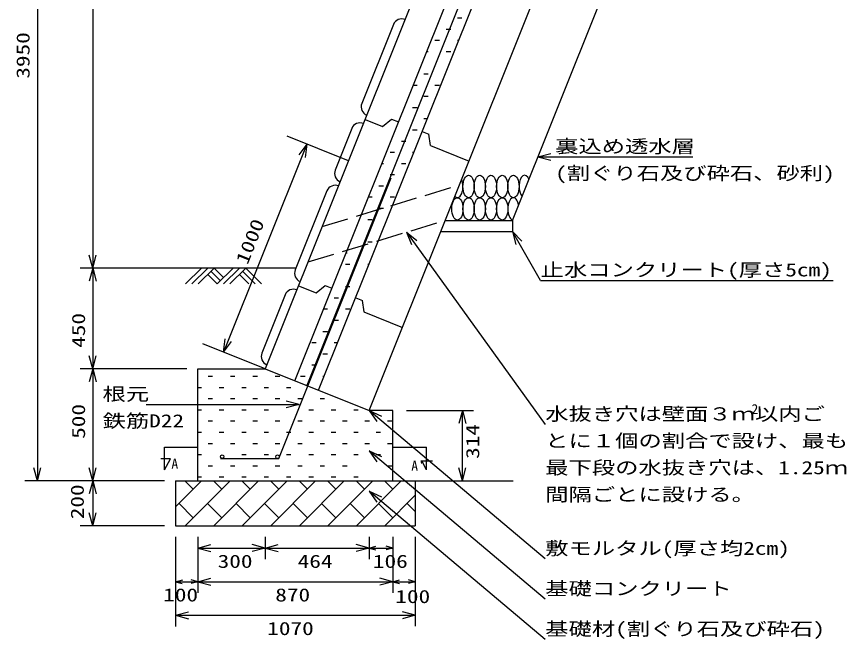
# Model space of a CAD drawing. Units: millimetres, scale not verified. Extents: x -10455 to 9401, y -7735 to 7013.
# Drawn here: x -5455 to -1752, y -7635 to -4854 of the extents above; entities that cross this region are included whole.
import ezdxf
from ezdxf.enums import TextEntityAlignment as Align

# ---------------------------------------------------------------- set-up
doc = ezdxf.new("R2010")
doc.units = ezdxf.units.MM
doc.header["$LTSCALE"] = 40
doc.linetypes.add('DASHED3', pattern=[4, 3, -1])
doc.layers.add('0-0', color=7, linetype='Continuous')
doc.styles.add('ＭＳ ゴシック', font='')
doc.styles.get('ＭＳ ゴシック').set_extended_font_data('MS Gothic')

msp = doc.modelspace()

# ---------------------------------------------------------------- linework, layer by layer
at = {"layer": '0-0'}
for p, q in [((-5362.41, -2977.41), (-5362.41, -6927.41)), ((-5115.36, -2977.41), (-5115.36, -6077.41)), ((-3488.2, -4859.91), (-3468.2, -4859.91)), ((-3538.2, -4909.91), (-3518.2, -4909.91)), ((-3588.2, -4959.91), (-3568.2, -4959.91)), ((-3488.2, -4959.91), (-3482.18, -4959.91)), ((-3624.96, -5009.91), (-3618.2, -5009.91)), ((-3538.2, -5009.91), (-3518.2, -5009.91)), ((-3638.2, -5109.91), (-3618.2, -5109.91)), ((-3684.96, -5159.92), (-3668.2, -5159.92)), ((-3588.2, -5159.92), (-3568.2, -5159.92)), ((-3638.2, -5209.92), (-3618.2, -5209.92)), ((-3688.2, -5259.92), (-3668.2, -5259.92)), ((-3638.2, -5309.92), (-3622.18, -5309.92)), ((-3688.2, -5359.92), (-3668.2, -5359.92)), ((-3974.2, -5497.97), (-4248.43, -5388.27)), ((-4159.89, -5423.69), (-4531.67, -6353.14)), ((-4159.89, -5423.69), (-4195.83, -5471.73)), ((-4159.89, -5423.69), (-4167, -5483.27)), ((-3738.2, -5409.92), (-3718.2, -5409.92)), ((-3788.2, -5459.92), (-3768.2, -5459.92)), ((-3688.2, -5459.92), (-3682.18, -5459.92)), ((-3128.86, -5480.63), (-3070.91, -5465.1)), ((-3128.86, -5480.63), (-3070.91, -5496.16)), ((-3128.86, -5480.63), (-2436.92, -5480.63)), ((-3824.96, -5509.92), (-3818.2, -5509.92)), ((-3738.2, -5509.92), (-3718.2, -5509.92)), ((-3788.2, -5559.92), (-3768.2, -5559.92)), ((-3838.2, -5609.92), (-3818.2, -5609.92)), ((-3884.96, -5659.92), (-3868.2, -5659.92)), ((-3788.2, -5659.92), (-3768.2, -5659.92)), ((-3838.2, -5709.92), (-3818.2, -5709.92)), ((-3888.2, -5759.92), (-3868.2, -5759.92)), ((-3715.05, -5816.52), (-3096.2, -6675.18)), ((-3715.05, -5816.52), (-3668.56, -5854.46)), ((-3715.05, -5816.52), (-3693.76, -5872.62)), ((-3242.34, -5814.33), (-3226.81, -5872.28)), ((-3888.2, -5859.92), (-3868.2, -5859.92)), ((-5115.36, -5977.41), (-5130.89, -5919.46)), ((-5115.36, -5977.41), (-5099.83, -5919.46)), ((-3984.96, -5909.92), (-3980.84, -5909.92)), ((-3988.2, -5959.92), (-3968.2, -5959.92)), ((-3888.2, -5959.92), (-3882.18, -5959.92)), ((-4209.07, -5977.41), (-5171.15, -5977.41)), ((-5115.36, -5977.41), (-5130.89, -6035.37)), ((-5115.36, -5977.41), (-5099.83, -6035.37)), ((-4630.47, -5977.41), (-4701.18, -6048.12)), ((-4602.19, -5977.41), (-4672.9, -6048.12)), ((-4573.9, -5977.41), (-4644.61, -6048.12)), ((-4588.04, -5991.56), (-4545.62, -6033.98)), ((-4573.9, -5977.41), (-4531.48, -6019.84)), ((-4489.05, -5977.41), (-4559.76, -6048.12)), ((-4460.77, -5977.41), (-4531.47, -6048.12)), ((-4432.48, -5977.41), (-4503.19, -6048.12)), ((-4446.62, -5991.56), (-4390.06, -6048.12)), ((-4432.48, -5977.41), (-4361.77, -6048.12)), ((-4602.19, -6005.7), (-4559.76, -6048.12)), ((-4460.77, -6005.7), (-4418.34, -6048.12)), ((-3116.62, -6032.09), (-1811.62, -6032.09)), ((-3988.2, -6059.92), (-3968.2, -6059.92)), ((-4038.2, -6109.92), (-4018.2, -6109.92)), ((-4084.96, -6159.92), (-4068.2, -6159.92)), ((-3988.2, -6159.92), (-3968.2, -6159.92)), ((-4038.2, -6209.92), (-4018.2, -6209.92)), ((-4531.67, -6353.14), (-4524.56, -6293.56)), ((-4088.2, -6259.92), (-4068.2, -6259.92)), ((-4345.97, -6427.41), (-4624.52, -6316)), ((-4531.67, -6353.14), (-4495.73, -6305.09)), ((-4138.2, -6309.92), (-4118.2, -6309.92)), ((-4038.2, -6309.92), (-4022.18, -6309.92)), ((-5115.36, -6427.41), (-5130.89, -6369.46)), ((-5115.36, -6427.41), (-5099.83, -6369.46)), ((-4088.2, -6359.92), (-4068.2, -6359.92)), ((-4695.98, -6427.41), (-5171.15, -6427.41)), ((-5115.36, -6427.41), (-5130.89, -6485.37)), ((-5115.36, -6427.41), (-5099.83, -6485.37)), ((-4138.2, -6409.92), (-4118.2, -6409.92)), ((-4600.84, -6459.92), (-4580.84, -6459.92)), ((-4500.84, -6459.92), (-4480.84, -6459.92)), ((-4400.84, -6459.92), (-4380.84, -6459.92)), ((-4300.84, -6459.92), (-4280.84, -6459.92)), ((-4188.2, -6459.92), (-4168.2, -6459.92)), ((-4088.2, -6459.92), (-4082.18, -6459.92)), ((-4645.98, -6509.92), (-4630.84, -6509.92)), ((-4550.84, -6509.92), (-4530.84, -6509.92)), ((-4450.84, -6509.92), (-4430.84, -6509.92)), ((-4350.84, -6509.92), (-4330.84, -6509.92)), ((-4250.84, -6509.92), (-4230.84, -6509.92)), ((-4600.84, -6559.92), (-4580.84, -6559.92)), ((-4500.84, -6559.92), (-4480.84, -6559.92)), ((-4400.84, -6559.92), (-4380.84, -6559.92)), ((-4300.84, -6559.92), (-4280.84, -6559.92)), ((-4194.18, -6586.43), (-4252.13, -6570.91)), ((-4200.84, -6559.92), (-4180.84, -6559.92)), ((-4100.84, -6559.92), (-4080.84, -6559.92)), ((-4645.98, -6609.92), (-4630.84, -6609.92)), ((-4550.84, -6609.92), (-4530.84, -6609.92)), ((-4450.84, -6609.92), (-4430.84, -6609.92)), ((-4350.84, -6609.92), (-4330.84, -6609.92)), ((-4150.84, -6609.92), (-4130.84, -6609.92)), ((-4050.84, -6609.92), (-4030.84, -6609.92)), ((-3950.84, -6609.92), (-3930.84, -6609.92)), ((-3881.97, -6613.41), (-3847.65, -6662.62)), ((-3715.98, -6613.41), (-3415.97, -6613.41)), ((-3465.98, -6613.41), (-3481.5, -6671.37)), ((-3465.98, -6613.41), (-3450.45, -6671.37)), ((-3465.98, -6927.41), (-3465.98, -6613.41)), ((-4600.84, -6659.92), (-4580.84, -6659.92)), ((-4500.84, -6659.92), (-4480.84, -6659.92)), ((-4400.84, -6659.92), (-4380.84, -6659.92)), ((-4300.84, -6659.92), (-4280.84, -6659.92)), ((-4200.84, -6659.92), (-4180.84, -6659.92)), ((-4100.84, -6659.92), (-4080.84, -6659.92)), ((-4000.84, -6659.92), (-3980.84, -6659.92)), ((-3900.84, -6659.92), (-3880.84, -6659.92)), ((-3800.84, -6659.92), (-3780.84, -6659.92)), ((-4645.98, -6709.92), (-4630.84, -6709.92)), ((-4550.84, -6709.92), (-4530.84, -6709.92)), ((-4450.84, -6709.92), (-4430.84, -6709.92)), ((-4350.84, -6709.92), (-4330.84, -6709.92)), ((-4250.84, -6709.92), (-4230.84, -6709.92)), ((-4150.84, -6709.92), (-4130.84, -6709.92)), ((-4050.84, -6709.92), (-4030.84, -6709.92)), ((-3950.84, -6709.92), (-3930.84, -6709.92)), ((-3850.84, -6709.92), (-3830.84, -6709.92)), ((-4600.84, -6759.92), (-4580.84, -6759.92)), ((-4500.84, -6759.92), (-4480.84, -6759.92)), ((-4400.84, -6759.92), (-4380.84, -6759.92)), ((-4300.84, -6759.92), (-4280.84, -6759.92)), ((-4200.84, -6759.92), (-4180.84, -6759.92)), ((-4100.84, -6759.92), (-4080.84, -6759.92)), ((-4000.84, -6759.92), (-3980.84, -6759.92)), ((-3900.84, -6759.92), (-3880.84, -6759.92)), ((-3800.84, -6759.92), (-3780.84, -6759.92)), ((-4645.98, -6809.92), (-4630.84, -6809.92)), ((-4450.84, -6809.92), (-4430.84, -6809.92)), ((-4350.84, -6809.92), (-4330.84, -6809.92)), ((-4250.84, -6809.92), (-4230.84, -6809.92)), ((-4150.84, -6809.92), (-4130.84, -6809.92)), ((-4050.84, -6809.92), (-4030.84, -6809.92)), ((-3950.84, -6809.92), (-3930.84, -6809.92)), ((-3096.2, -7455.18), (-3881.97, -6793.41)), ((-3881.97, -6793.41), (-3827.64, -6818.87)), ((-3881.97, -6793.41), (-3847.65, -6842.62)), ((-3850.84, -6809.92), (-3830.84, -6809.92)), ((-5362.41, -6927.41), (-5377.94, -6869.46)), ((-5362.41, -6927.41), (-5346.88, -6869.46)), ((-5115.36, -6927.41), (-5130.89, -6869.46)), ((-5115.36, -6927.41), (-5099.83, -6869.46)), ((-4600.84, -6859.92), (-4580.84, -6859.92)), ((-4500.84, -6859.92), (-4480.84, -6859.92)), ((-4400.84, -6859.92), (-4380.84, -6859.92)), ((-4300.84, -6859.92), (-4280.84, -6859.92)), ((-4200.84, -6859.92), (-4180.84, -6859.92)), ((-4100.84, -6859.92), (-4080.84, -6859.92)), ((-4000.84, -6859.92), (-3980.84, -6859.92)), ((-3800.84, -6859.92), (-3780.84, -6859.92)), ((-3465.98, -6927.41), (-3481.5, -6869.46)), ((-3465.98, -6927.41), (-3450.45, -6869.46)), ((-4645.98, -6909.92), (-4630.84, -6909.92)), ((-4550.84, -6909.92), (-4530.84, -6909.92)), ((-4450.84, -6909.92), (-4430.84, -6909.92)), ((-4350.84, -6909.92), (-4330.84, -6909.92)), ((-4250.84, -6909.92), (-4230.84, -6909.92)), ((-4150.84, -6909.92), (-4130.84, -6909.92)), ((-4050.84, -6909.92), (-4030.84, -6909.92)), ((-3950.84, -6909.92), (-3930.84, -6909.92)), ((-4795.97, -6927.41), (-5418.2, -6927.41)), ((-5115.36, -6927.41), (-5130.89, -6985.37)), ((-5115.36, -6927.41), (-5099.83, -6985.37)), ((-4745.98, -7043.55), (-4629.84, -6927.41)), ((-4666.98, -6964.55), (-4704.11, -6927.41)), ((-4702.56, -7127.41), (-4502.56, -6927.41)), ((-4539.7, -6964.55), (-4576.83, -6927.41)), ((-4575.28, -7127.41), (-4375.28, -6927.41)), ((-4412.42, -6964.55), (-4449.56, -6927.41)), ((-4448, -7127.41), (-4248, -6927.41)), ((-4285.14, -6964.55), (-4322.27, -6927.41)), ((-4320.72, -7127.41), (-4120.72, -6927.41)), ((-4157.86, -6964.55), (-4195, -6927.41)), ((-4193.44, -7127.41), (-3993.44, -6927.41)), ((-4030.58, -6964.55), (-4067.72, -6927.41)), ((-4066.16, -7127.41), (-3866.16, -6927.41)), ((-3903.3, -6964.55), (-3940.44, -6927.41)), ((-3938.89, -7127.41), (-3738.89, -6927.41)), ((-3776.02, -6964.55), (-3813.16, -6927.41)), ((-3096.2, -7635.18), (-3881.97, -6973.41)), ((-3881.97, -6973.41), (-3827.64, -6998.87)), ((-3881.97, -6973.41), (-3847.65, -7022.62)), ((-3811.61, -7127.41), (-3675.97, -6991.78)), ((-4666.98, -7091.83), (-4730.62, -7028.19)), ((-4539.7, -7091.83), (-4603.34, -7028.19)), ((-4412.42, -7091.83), (-4476.06, -7028.19)), ((-4285.14, -7091.83), (-4348.78, -7028.19)), ((-4157.86, -7091.83), (-4221.5, -7028.19)), ((-4030.58, -7091.83), (-4094.22, -7028.19)), ((-3903.3, -7091.83), (-3966.94, -7028.19)), ((-3776.02, -7091.83), (-3839.66, -7028.19)), ((-3675.97, -7064.6), (-3712.38, -7028.19)), ((-5115.36, -7127.41), (-5130.89, -7069.46)), ((-5115.36, -7127.41), (-5099.83, -7069.46)), ((-4795.97, -7127.41), (-5171.15, -7127.41)), ((-4745.98, -7177.41), (-4745.98, -7577.41)), ((-4645.98, -7177.41), (-4645.98, -7427.41)), ((-4345.97, -7177.41), (-4345.97, -7277.41)), ((-3882.06, -7177.41), (-3882.06, -7277.41)), ((-3775.98, -7177.41), (-3775.98, -7427.41)), ((-3675.97, -7177.41), (-3675.97, -7576.79)), ((-4645.98, -7227.41), (-4588.02, -7211.88)), ((-4345.97, -7227.41), (-4403.93, -7211.88)), ((-4345.97, -7227.41), (-4288.02, -7211.88)), ((-3882.06, -7227.41), (-3940.02, -7211.88)), ((-3882.06, -7227.41), (-3852.06, -7219.38)), ((-3775.98, -7227.41), (-3805.98, -7219.38)), ((-4645.98, -7227.41), (-4345.97, -7227.41)), ((-4645.98, -7227.41), (-4588.02, -7242.94)), ((-4345.97, -7227.41), (-4403.93, -7242.94)), ((-4345.97, -7227.41), (-4288.02, -7242.94)), ((-3882.06, -7227.41), (-3940.02, -7242.94)), ((-3882.06, -7227.41), (-3852.06, -7235.45)), ((-3775.98, -7227.41), (-3805.98, -7235.45)), ((-4745.98, -7377.41), (-4713.3, -7368.66)), ((-4645.98, -7377.41), (-4675.98, -7369.38)), ((-3775.98, -7377.41), (-3833.93, -7361.88)), ((-3775.98, -7377.41), (-3745.97, -7369.38)), ((-3675.97, -7377.41), (-3705.98, -7369.38)), ((-4745.98, -7377.41), (-4715.97, -7385.45)), ((-4645.98, -7377.41), (-4675.98, -7385.45)), ((-4645.98, -7377.41), (-4588.02, -7392.94)), ((-3775.98, -7377.41), (-3833.93, -7392.94)), ((-3775.98, -7377.41), (-3745.97, -7385.45)), ((-3675.97, -7377.41), (-3705.98, -7385.45)), ((-4745.98, -7527.41), (-4688.02, -7511.88)), ((-3675.97, -7527.41), (-3733.93, -7511.88)), ((-4745.98, -7527.41), (-4688.02, -7542.94)), ((-4745.98, -7527.41), (-3675.97, -7527.41)), ((-3675.97, -7527.41), (-3733.93, -7542.94))]:
    msp.add_line(p, q, dxfattribs=at)
at = {"layer": '0-0', "color": 2}
for p, q in [((-2965.97, -2977.41), (-4345.97, -6427.41)), ((-3881.97, -6613.41), (-2427.57, -2977.41)), ((-4213.24, -6480.62), (-2859.51, -3096.28)), ((-4107.43, -6523.04), (-2753.69, -3138.7)), ((-3242.34, -5764.32), (-2247.58, -3277.41)), ((-3774.01, -4889.79), (-3915.13, -5242.61)), ((-3900.3, -5313.2), (-3822.02, -5344.58)), ((-3822.02, -5344.58), (-3782.11, -5312.1)), ((-3782.11, -5312.1), (-3750.86, -5324.62)), ((-3959.71, -5354.02), (-4033.99, -5539.72)), ((-3645.04, -5367.04), (-3615.03, -5379.07)), ((-3608.51, -5430.08), (-3615.03, -5379.07)), ((-3608.54, -5430.15), (-3436.3, -5499.2)), ((-4071.13, -5632.57), (-4212.26, -5985.39)), ((-3542.34, -5764.32), (-3242.34, -5764.32)), ((-3242.34, -5764.32), (-3242.34, -5814.33)), ((-3562.34, -5814.33), (-3242.34, -5814.33)), ((-4197.14, -6056.09), (-4118.48, -6087.62)), ((-4118.55, -6087.68), (-4078.6, -6055.13)), ((-4078.6, -6055.13), (-4047.97, -6067.4)), ((-4256.83, -6096.8), (-4360.82, -6356.78)), ((-3942.16, -6109.82), (-3911.53, -6122.1)), ((-3905, -6173.1), (-3911.53, -6122.1)), ((-3905.03, -6173.18), (-3733.14, -6242.09)), ((-3716.71, -6200.24), (-3716.4, -6200.36)), ((-4645.98, -6927.41), (-4645.98, -6427.41)), ((-4745.98, -6927.41), (-4745.98, -7127.41)), ((-4745.98, -6927.41), (-3675.97, -6927.41)), ((-3675.97, -6927.41), (-3675.97, -7127.41)), ((-3675.97, -6927.41), (-3238.82, -6927.41)), ((-4745.98, -7127.41), (-3675.97, -7127.41))]:
    msp.add_line(p, q, dxfattribs=at)
at = {"layer": '0-0', "color": 5}
for p, q in [((-2789.83, -3075.58), (-4160.33, -6501.83)), ((-4285.57, -6827.41), (-3784.2, -5573.97)), ((-4545.97, -6827.41), (-4285.57, -6827.41))]:
    msp.add_line(p, q, dxfattribs=at)
at = {"layer": '0-0', "linetype": 'DASHED3'}
for p, q in [((-4091.3, -5791.49), (-3478.27, -5606.27)), ((-4154.44, -5949.33), (-3541.99, -5764.22))]:
    msp.add_line(p, q, dxfattribs=at)
at = {"layer": '0-0', "color": 3}
for p, q in [((-4795.98, -6877.41), (-4795.98, -6777.41)), ((-4795.98, -6777.41), (-4645.98, -6777.41)), ((-3775.98, -6777.41), (-3625.98, -6777.41)), ((-3625.98, -6877.41), (-3625.98, -6777.41))]:
    msp.add_line(p, q, dxfattribs=at)
at = {"layer": '0-0'}
for points in [[(-3116.62, -6032.09), (-3242.34, -5814.33), (-3199.91, -5856.75)], [(-5115.36, -6077.41), (-5115.36, -6427.41), (-5115.36, -6927.41), (-5115.36, -7127.41)], [(-4876.73, -6586.43), (-4194.18, -6586.43), (-4252.13, -6601.96)], [(-3096.2, -7275.18), (-3881.97, -6613.41), (-3827.64, -6638.87)], [(-4345.97, -7227.41), (-3882.06, -7227.41), (-3775.98, -7227.41)], [(-4745.98, -7377.41), (-4645.98, -7377.41), (-4588.02, -7361.88)], [(-4645.98, -7377.41), (-3775.98, -7377.41), (-3675.97, -7377.41)]]:
    msp.add_lwpolyline(points, dxfattribs=at)
at = {"layer": '0-0', "color": 2}
for points in [[(-4645.98, -6427.41), (-4345.97, -6427.41), (-3881.97, -6613.41)], [(-3775.98, -6927.41), (-3775.98, -6613.41), (-3881.97, -6613.41)]]:
    msp.add_lwpolyline(points, dxfattribs=at)
at = {"layer": '0-0', "color": 3}
for points in [[(-4795.98, -6877.41), (-4769.06, -6828.55), (-4811.69, -6828.55)], [(-3625.98, -6877.41), (-3646.52, -6838.02), (-3599.16, -6838.02)]]:
    msp.add_lwpolyline(points, dxfattribs=at)
at = {"layer": '0-0', "color": 5}
for centre in [(-4537.97, -6819.41), (-4290.92, -6819.63)]:
    msp.add_circle(centre, 8, dxfattribs=at)
at = {"layer": '0-0', "color": 2}
for centre, start, end in [((-3736.3, -4904.91), 68.15601, 158.15576), ((-3877.69, -5257.62), 158.15602, 247.70946), ((-3922.63, -5368.89), 68.13716, 158.15637), ((-3996.22, -5554.86), 158.1566, 247.20107), ((-4033.43, -5647.68), 68.15601, 158.15576), ((-4174.82, -6000.4), 158.15602, 247.70946), ((-4219.7, -6111.69), 67.79466, 158.15601), ((-4323.69, -6371.66), 158.15601, 248.19852)]:
    msp.add_arc(centre, 40, start, end, dxfattribs=at)
at = {"layer": '0-0'}
for centre, start_param, end_param in [((-3488.27, -5612.95), 2.6706302, 5.4046647), ((-3188.27, -5612.95), 5.4046726, 8.9538131), ((-3238.27, -5712.95), 5.0677684, 9.2676413)]:
    msp.add_ellipse(centre, major_axis=(0, 50), ratio=0.5, start_param=start_param, end_param=end_param, dxfattribs=at)
for centre in [(-3438.27, -5612.95), (-3388.27, -5612.95), (-3338.27, -5612.95), (-3288.27, -5612.95), (-3238.27, -5612.95), (-3488.27, -5712.95), (-3438.27, -5712.95), (-3388.27, -5712.95), (-3338.27, -5712.95), (-3288.27, -5712.95)]:
    msp.add_ellipse(centre, major_axis=(0, 50), ratio=0.5, dxfattribs=at)

# ---------------------------------------------------------------- texts
at = {"layer": '0-0', "style": 'ＭＳ ゴシック', "width": 1.3}
for s, rotation, p in [('3950', 90, (-5379.88, -5131.65)), ('1000', 68.199, (-4408.64, -5972.02)), ('450', 90, (-5132.3, -6333.35)), ('500', 90, (-5132.3, -6739.63)), ('314', 90, (-3373.37, -6829.09)), ('200', 90, (-5137.74, -7098.62))]:
    msp.add_text(s, height=58.65, rotation=rotation, dxfattribs=at).set_placement(p, align=Align.BOTTOM_LEFT)
for s, p in [('裏込め透水層', (-3051.92, -5480.63)), ('(割ぐり石及び砕石、砂利)', (-3051.92, -5600.63)), ('止水コンクリート(厚さ5cm)', (-3116.62, -6032.09)), ('根元', (-5071.73, -6586.43)), ('水抜き穴は壁面３ｍ以内ご', (-3096.2, -6675.18)), ('鉄筋D22', (-5071.73, -6706.43)), ('とに１個の割合で設け、最も', (-3096.2, -6795.18)), ('最下段の水抜き穴は、1.25ｍ', (-3096.2, -6915.18)), ('間隔ごとに設ける。', (-3096.2, -7035.18)), ('敷モルタル(厚さ均2cm)', (-3096.2, -7275.18)), ('300', (-4558.19, -7333.37)), ('464', (-4201, -7333.37)), ('106', (-3865.24, -7333.37)), ('基礎コンクリート', (-3096.2, -7455.18)), ('100', (-4801.08, -7483.39)), ('870', (-4301.01, -7483.39)), ('100', (-3765.23, -7490.54)), ('基礎材(割ぐり石及び砕石)', (-3096.2, -7635.18)), ('1070', (-4336.73, -7633.41))]:
    msp.add_text(s, height=58.65, dxfattribs=at).set_placement(p, align=Align.BOTTOM_LEFT)
at = {"layer": '0-0', "color": 4, "style": 'ＭＳ ゴシック'}
for s, p in [('2', (-2175.37, -6641.77)), ('A', (-4764.32, -6885.39)), ("A'", (-3693.89, -6894.86))]:
    msp.add_text(s, height=43.99, dxfattribs=at).set_placement(p, align=Align.BOTTOM_LEFT)

doc.saveas('drawing.dxf')
